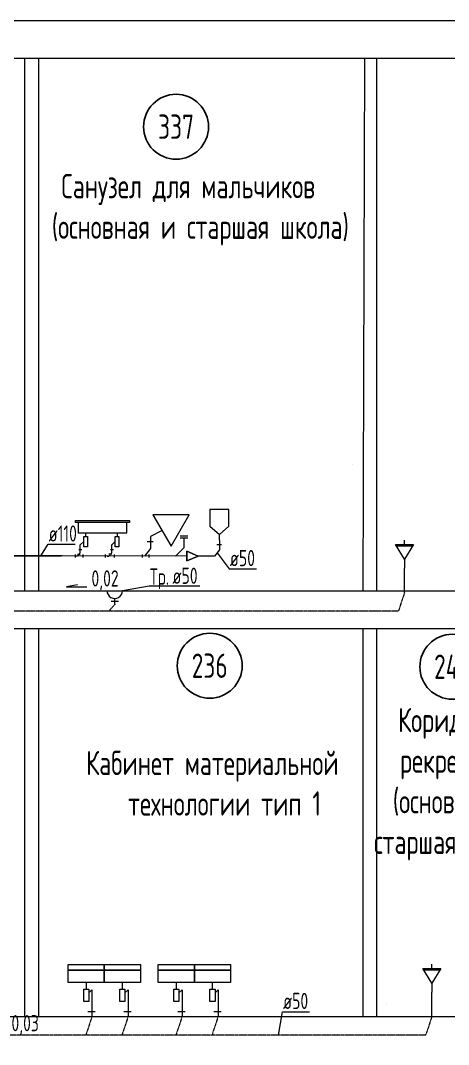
# Model space of a CAD drawing. Header units: millimetres. Extents: x -8689834 to 9419935, y -370377 to 166066.
# Drawn here: x -333327 to -328053, y -14251 to -1627 of the extents above; entities that cross this region are included whole.
import ezdxf
from ezdxf.enums import TextEntityAlignment as Align

# ---------------------------------------------------------------- set-up
doc = ezdxf.new("R2010")
doc.units = ezdxf.units.MM
doc.header["$MEASUREMENT"] = 0
doc.linetypes.add('gost5', pattern=[0.137795, 0.098425, -0.03937, 0, 0])
doc.layers.get('0').update_dxf_attribs({"color": 250, "lineweight": 9})
for name, color, linetype in [('PDF _0', 7, 'Continuous'), ('PDF __ВК-Text В1', 7, 'Continuous'), ('PDF __ВК-В1', 5, 'Continuous'), ('PDF __ВК-переход', 7, 'Continuous'), ('PDF __ВК-питьевой фонтанчик', 7, 'Continuous'), ('PDF __ВК-стены', 7, 'Continuous'), ('PDF __Сантехника', 7, 'Continuous'), ('АР_Таблицы', 250, 'Continuous')]:
    doc.layers.add(name, color=color, linetype=linetype)
doc.layers.add('PDF __ВК-К1', color=7, linetype='Continuous', true_color=0xb80000)
for name, color, linetype, lineweight in [('АР_Маркер экспликации', 239, 'Continuous', 13), ('АР_Номер помещения', 1, 'Continuous', 25), ('АР_Помещения_площадь', 19, 'Continuous', 9), ('ВК_канализация', 32, 'Continuous', 30)]:
    doc.layers.add(name, color=color, linetype=linetype, lineweight=lineweight)
doc.styles.add('ISOCPEUR', font='isocpeur.ttf', dxfattribs={"width": 0.7})
doc.styles.get("Standard").update_dxf_attribs({"font": 'isocpeur.ttf', "width": 0.7})

# ---------------------------------------------------------------- blocks, each defined once
blk = doc.blocks.new('*U3346')
at = {"layer": 'АР_Номер помещения', "color": 7}
blk.add_circle((-15720, 4793), 400, dxfattribs=at)
at = {"layer": 'АР_Помещения_площадь', "color": 7}
blk.add_line((-13545, 633), (-13545, 633), dxfattribs=at)
at = {"color": 7, "style": 'ISOCPEUR', "width": 0.7, "flags": 1}
blk.add_attdef('КАТЕГОРИЯ', (-499, -2092), '', height=250, dxfattribs=at)
at = {"layer": 'АР_Номер помещения', "color": 7, "style": 'ISOCPEUR', "width": 0.7}
blk.add_attdef('НОМЕР_ПОМЕЩЕНИЯ', text='', height=300, dxfattribs=at).set_placement((-15720, 4793), align=Align.MIDDLE_CENTER)
at = {"layer": 'АР_Помещения_площадь', "color": 7, "lineweight": 30, "width": 0.7, "flags": 104}
blk.add_attdef('ИМЯ_ПОМЕЩЕНИЯ', text='', height=100, dxfattribs=at).set_placement((158, 1217), align=Align.MIDDLE_CENTER)
at = {"layer": 'АР_Помещения_площадь', "color": 7, "style": 'ISOCPEUR', "width": 0.7}
blk.add_attdef('ПЛОЩАДЬ_ПОМЕЩЕНИЯ', text='', height=200, dxfattribs=at).set_placement((-13540, 880), align=Align.MIDDLE_RIGHT)
blk = doc.blocks.new('*U3338')
at = {"layer": 'АР_Номер помещения', "color": 7}
blk.add_circle((-15720, 4793), 400, dxfattribs=at)
at = {"layer": 'АР_Помещения_площадь', "color": 7}
blk.add_line((-13545, 633), (-13545, 633), dxfattribs=at)
at = {"color": 7, "style": 'ISOCPEUR', "width": 0.7, "flags": 1}
blk.add_attdef('КАТЕГОРИЯ', (-499, -2092), '', height=250, dxfattribs=at)
at = {"layer": 'АР_Номер помещения', "color": 7, "style": 'ISOCPEUR', "width": 0.7}
blk.add_attdef('НОМЕР_ПОМЕЩЕНИЯ', text='', height=300, dxfattribs=at).set_placement((-15720, 4793), align=Align.MIDDLE_CENTER)
at = {"layer": 'АР_Помещения_площадь', "color": 7, "lineweight": 30, "width": 0.7, "flags": 104}
blk.add_attdef('ИМЯ_ПОМЕЩЕНИЯ', text='', height=100, dxfattribs=at).set_placement((158, 1217), align=Align.MIDDLE_CENTER)
at = {"layer": 'АР_Помещения_площадь', "color": 7, "style": 'ISOCPEUR', "width": 0.7}
blk.add_attdef('ПЛОЩАДЬ_ПОМЕЩЕНИЯ', text='', height=200, dxfattribs=at).set_placement((-13540, 880), align=Align.MIDDLE_RIGHT)
blk = doc.blocks.new('*U3359')
at = {"layer": 'АР_Номер помещения', "color": 7}
blk.add_circle((-15720, 4793), 400, dxfattribs=at)
at = {"layer": 'АР_Помещения_площадь', "color": 7}
blk.add_line((-13545, 633), (-13545, 633), dxfattribs=at)
at = {"color": 7, "style": 'ISOCPEUR', "width": 0.7, "flags": 1}
blk.add_attdef('КАТЕГОРИЯ', (-499, -2092), '', height=250, dxfattribs=at)
at = {"layer": 'АР_Номер помещения', "color": 7, "style": 'ISOCPEUR', "width": 0.7}
blk.add_attdef('НОМЕР_ПОМЕЩЕНИЯ', text='', height=300, dxfattribs=at).set_placement((-15720, 4793), align=Align.MIDDLE_CENTER)
at = {"layer": 'АР_Помещения_площадь', "color": 7, "lineweight": 30, "width": 0.7, "flags": 104}
blk.add_attdef('ИМЯ_ПОМЕЩЕНИЯ', text='', height=100, dxfattribs=at).set_placement((158, 1217), align=Align.MIDDLE_CENTER)
at = {"layer": 'АР_Помещения_площадь', "color": 7, "style": 'ISOCPEUR', "width": 0.7}
blk.add_attdef('ПЛОЩАДЬ_ПОМЕЩЕНИЯ', text='', height=200, dxfattribs=at).set_placement((-13540, 880), align=Align.MIDDLE_RIGHT)

msp = doc.modelspace()

# ---------------------------------------------------------------- linework, layer by layer
at = {"layer": 'PDF _0', "color": 3, "lineweight": 13}
msp.add_arc((-332166, -8657.3), 95.2, 179.99999, 0.00001, dxfattribs=at)
msp.add_arc((-332166, -8657.3), 95.2, 179.99999, 0.00001, dxfattribs=at)
at = {"layer": 'PDF __ВК-Text В1', "lineweight": 13}
msp.add_lwpolyline([(-332625.5, -8584.2), (-332761.8, -8607.2), (-332508.4, -8607.2)], dxfattribs=at)
at = {"layer": 'PDF __ВК-В1', "lineweight": 13}
for points in [[(-328594.4, -8088.2), (-328594.4, -8033.1)], [(-328257.5, -13315.2), (-328257.5, -13260.2)]]:
    msp.add_lwpolyline(points, dxfattribs=at)
at = {"layer": 'PDF __ВК-В1', "color": 244, "lineweight": 13, "true_color": 0x991b1e}
for points in [[(-328594.4, -8679.3), (-328594.4, -8679.3), (-328594.4, -8380.2)], [(-328257.5, -13906.4), (-328257.5, -13906.4), (-328257.5, -13607.3)]]:
    msp.add_lwpolyline(points, dxfattribs=at)
at = {"layer": 'PDF __ВК-К1', "color": 244, "lineweight": 13, "true_color": 0x991b1e}
for points in [[(-331691.6, -8052.8), (-331764.1, -8052.8)], [(-331726.1, -7987.1), (-331726.1, -8135.7)], [(-331417.1, -8230.2), (-331310.4, -8123.5), (-331310.4, -8004.8)], [(-331360.2, -7978.7), (-331262.9, -7978.7)], [(-331360.2, -8004.8), (-331262.9, -8004.8)], [(-330876.3, -8034), (-330876.3, -8152.7)], [(-332648.6, -8228.5), (-332626.1, -8228.5), (-332589.6, -8190.2)], [(-332570.5, -8153.8), (-332607, -8153.8)], [(-332589.6, -8190.2), (-332589.6, -8153.8)], [(-332260, -8229), (-332237.5, -8229), (-332201, -8188.9)], [(-332181.9, -8153.8), (-332218.4, -8153.8)], [(-332201, -8188.9), (-332201, -8152.5)], [(-331726.1, -8135.7), (-331798.7, -8229)], [(-330876.3, -8152.7), (-330934.3, -8230)], [(-330848.7, -8089.2), (-330906.7, -8089.2)], [(-331278, -8230), (-332813.4, -8228.4), (-334105.4, -8228.4), (-332827.3, -8228.4)], [(-332648.6, -8245.7), (-332648.6, -8209.3)], [(-332589.6, -8209.3), (-332626.1, -8209.3)], [(-332560.1, -8209.3), (-332560.1, -8245.7)], [(-332285.2, -8209.3), (-332285.2, -8245.7)], [(-332201, -8208), (-332237.5, -8208)], [(-332171.5, -8209.3), (-332171.5, -8245.7)], [(-331823.2, -8246.6), (-331823.2, -8210.1)], [(-331739.5, -8246.6), (-331739.5, -8210.1)], [(-330934.3, -8230), (-331138.8, -8229.8)], [(-332337.4, -8659.4), (-331990.3, -8659.4)], [(-332117.3, -8790.6), (-332210.4, -8790.6)], [(-332117.3, -8790.6), (-332210.4, -8790.6)], [(-332163.9, -8824.5), (-332163.2, -8752.5)], [(-332446.2, -13715.9), (-332446.2, -13906.4)], [(-332001.7, -13715.9), (-332001.7, -13906.4)], [(-331336.3, -13715.9), (-331336.3, -13906.4)], [(-330891.8, -13715.9), (-330891.8, -13906.4)], [(-332408.1, -13847.1), (-332497, -13847.1)], [(-331963.6, -13847.1), (-332052.5, -13847.1)], [(-331298.2, -13847.1), (-331387.1, -13847.1)], [(-330853.7, -13847.1), (-330942.6, -13847.1)]]:
    msp.add_lwpolyline(points, dxfattribs=at)
at = {"layer": 'PDF __ВК-К1', "lineweight": 13}
msp.add_lwpolyline([(-332337.4, -8659.4), (-331990.3, -8659.4)], dxfattribs=at)
at = {"layer": 'PDF __ВК-К1', "color": 244, "linetype": 'gost5', "lineweight": 13, "ltscale": 0.5, "true_color": 0x991b1e}
for points in [[(-328594.4, -8677.4), (-328670.6, -8907.6), (-332240.1, -8909.2), (-332240.1, -8909.2)], [(-332163.9, -8824.5), (-332240.1, -8909.2), (-334096.5, -8908.3), (-334206.6, -9022.6)], [(-332446.2, -13906.4), (-332522.4, -14136.7), (-334091.5, -14136.7), (-334201.6, -14251)], [(-332001.7, -13906.4), (-332077.9, -14136.7), (-332522.4, -14136.7), (-332522.4, -14136.7)], [(-331336.3, -13906.4), (-331412.5, -14136.7), (-332077.9, -14136.7), (-332077.9, -14136.7)], [(-330891.8, -13906.4), (-330968, -14136.7), (-331412.5, -14136.7), (-331412.5, -14136.7)], [(-328257.5, -13904.4), (-328333.7, -14134.7), (-330968, -14136.7), (-330968, -14136.7)]]:
    msp.add_lwpolyline(points, dxfattribs=at)
at = {"layer": 'PDF __ВК-переход', "lineweight": 13}
msp.add_lwpolyline([(-331278, -8289.3), (-331278, -8170.7), (-331138.3, -8230), (-331278, -8289.3), (-331278, -8170.7), (-331138.3, -8230), (-331278, -8289.3), (-331138.3, -8230), (-331278, -8170.7)], close=True, dxfattribs=at)
at = {"layer": 'PDF __ВК-питьевой фонтанчик', "lineweight": 13}
for points in [[(-328594.4, -8266), (-328704.5, -8088.2), (-328484.3, -8088.2), (-328594.4, -8266), (-328594.4, -8380.2)], [(-328691.8, -8105.1), (-328492.8, -8105.1)], [(-328257.5, -13493), (-328367.6, -13315.2), (-328147.4, -13315.2), (-328257.5, -13493), (-328257.5, -13607.3)], [(-328354.9, -13332.2), (-328155.9, -13332.2)]]:
    msp.add_lwpolyline(points, dxfattribs=at)
at = {"layer": 'PDF __ВК-стены', "color": 18, "lineweight": 13, "true_color": 0x000000}
for points in [[(-358874.2, -1627), (-286454.4, -1627)], [(-358874.2, -2092.7), (-286454.4, -2092.7)], [(-333276, -2092.7), (-333276, -8657.3)], [(-333106.7, -2092.7), (-333106.7, -8657.3)], [(-329089.4, -2092.7), (-329108.3, -8664.5)], [(-328939, -2092.7), (-328939, -8664.5)], [(-358500.8, -8657.3), (-278656.6, -8657.3)], [(-358497.7, -9122.9), (-278656.6, -9122.9)], [(-333276, -9122.9), (-333276, -13906.4)], [(-333106.7, -9122.9), (-333106.7, -13906.4)], [(-329108.3, -9130.1), (-329108.3, -13913.6)], [(-328939, -9130.1), (-328939, -13913.6)], [(-358331.5, -13906.4), (-278656.6, -13906.4)]]:
    msp.add_lwpolyline(points, dxfattribs=at)
at = {"layer": 'PDF __Сантехника', "lineweight": 13}
for points in [[(-330876.3, -8034), (-330876.3, -7962.2), (-330760.3, -7860), (-330760.3, -7655.7), (-330995, -7655.7), (-330995, -7860), (-330876.3, -7962.2)], [(-332612.2, -7949), (-332612.2, -7815.4)], [(-332015.1, -7949), (-332015.1, -7815.4)], [(-332015.1, -7949), (-332612.2, -7949)], [(-332525.4, -7949), (-332525.4, -7987.2)], [(-332136.8, -7949), (-332136.8, -7987.2)], [(-331581.1, -7914.6), (-331726.1, -7987.1)], [(-332589.6, -8091.3), (-332548, -8051.4)], [(-332201, -8091.3), (-332159.4, -8051.4)], [(-332589.6, -8153.8), (-332589.6, -8091.3)], [(-332201, -8153.8), (-332201, -8091.3)], [(-332518.1, -13487.3), (-332518.1, -13567.8)], [(-332073.7, -13487.3), (-332073.7, -13567.8)], [(-331408.3, -13487.3), (-331408.3, -13567.8)], [(-330963.8, -13487.3), (-330963.8, -13567.8)], [(-332484.3, -13614.3), (-332446.2, -13576.2), (-332446.2, -13715.9)], [(-332039.8, -13614.3), (-332001.7, -13576.2), (-332001.7, -13715.9)], [(-331374.4, -13614.3), (-331336.3, -13576.2), (-331336.3, -13715.9)], [(-330929.9, -13614.3), (-330891.8, -13576.2), (-330891.8, -13715.9)]]:
    msp.add_lwpolyline(points, dxfattribs=at)
for points in [[(-332650.3, -7791.2), (-331984.3, -7791.2), (-331984.3, -7815.4), (-332650.3, -7815.4)], [(-331470.5, -8108.1), (-331249.4, -7721.2), (-331695.1, -7721.2)], [(-332548, -7987.2), (-332502.9, -7987.2), (-332502.9, -8113.8), (-332548, -8113.8)], [(-332159.4, -7987.2), (-332114.3, -7987.2), (-332114.3, -8113.8), (-332159.4, -8113.8)], [(-332738.3, -13263), (-332293.8, -13263), (-332293.8, -13335), (-332738.3, -13335)], [(-332738.3, -13335), (-332293.8, -13335), (-332293.8, -13487.3), (-332738.3, -13487.3)], [(-332293.8, -13263), (-331849.3, -13263), (-331849.3, -13335), (-332293.8, -13335)], [(-332293.8, -13335), (-331849.3, -13335), (-331849.3, -13487.3), (-332293.8, -13487.3)], [(-331628.4, -13263), (-331183.9, -13263), (-331183.9, -13335), (-331628.4, -13335)], [(-331628.4, -13335), (-331183.9, -13335), (-331183.9, -13487.3), (-331628.4, -13487.3)], [(-331183.9, -13263), (-330739.5, -13263), (-330739.5, -13335), (-331183.9, -13335)], [(-331183.9, -13335), (-330739.5, -13335), (-330739.5, -13487.3), (-331183.9, -13487.3)], [(-332547.8, -13567.8), (-332484.3, -13567.8), (-332484.3, -13720.2), (-332547.8, -13720.2)], [(-332103.3, -13567.8), (-332039.8, -13567.8), (-332039.8, -13720.2), (-332103.3, -13720.2)], [(-331437.9, -13567.8), (-331374.4, -13567.8), (-331374.4, -13720.2), (-331437.9, -13720.2)], [(-330993.4, -13567.8), (-330929.9, -13567.8), (-330929.9, -13720.2), (-330993.4, -13720.2)]]:
    msp.add_lwpolyline(points, close=True, dxfattribs=at)
at = {"layer": 'ВК_канализация', "color": 18, "lineweight": 13, "ltscale": 500, "true_color": 0x000000}
for points in [[(-333076, -8228.4), (-332987.6, -8084.1), (-332652.4, -8084.1)], [(-330905.3, -8191.3), (-330754.9, -8387), (-330419.7, -8387)], [(-331118.3, -8598.8), (-331743.2, -8598.8), (-332070.8, -8659.4)], [(-330149.4, -14136.1), (-330099.4, -13846.5), (-329764.2, -13846.5)]]:
    msp.add_lwpolyline(points, dxfattribs=at)

# ---------------------------------------------------------------- block references
at = {"layer": 'АР_Маркер экспликации', "color": 7, "lineweight": 13}
ref = msp.add_blockref('*U3346', (-315690.1, -7730), dxfattribs=at)
ref.add_attrib('НОМЕР_ПОМЕЩЕНИЯ', '337', dxfattribs={"layer": 'АР_Номер помещения', "color": 7, "height": 300, "style": 'ISOCPEUR', "width": 0.7}).set_placement((-331409.8, -2936.7), align=Align.MIDDLE_CENTER)
ref = msp.add_blockref('*U3359', (-315275.3, -14374.7), dxfattribs=at)
ref.add_attrib('НОМЕР_ПОМЕЩЕНИЯ', '236', dxfattribs={"layer": 'АР_Номер помещения', "color": 7, "height": 300, "style": 'ISOCPEUR', "width": 0.7}).set_placement((-330995.1, -9581.4), align=Align.MIDDLE_CENTER)
ref = msp.add_blockref('*U3338', (-312286.1, -14387), dxfattribs=at)
ref.add_attrib('НОМЕР_ПОМЕЩЕНИЯ', '243', dxfattribs={"layer": 'АР_Номер помещения', "color": 7, "height": 300, "style": 'ISOCPEUR', "width": 0.7}).set_placement((-328005.9, -9593.7), align=Align.MIDDLE_CENTER)

# ---------------------------------------------------------------- texts
at = {"layer": 'АР_Таблицы', "lineweight": 13, "ltscale": 100, "attachment_point": 4, "style": 'ISOCPEUR'}
for s, insert, char_height, width in [('\\pxi-1,l1,qc,t1,5;Санузел для мальчиков (основная и старшая школа)', (-333358.8, -3959.9), 300, 4196.36), ('\\pxi-1,l1,t1,5;ø110', (-332979.8, -7951.5), 200, 7500), ('\\pxi-1,l1,t1,5;ø50', (-330747.2, -8254.3), 200, 7500), ('\\pxi-1,l1,t1,5;0,02', (-332452.7, -8528.2), 200, 7500), ('\\pxi-1,l1,qc,t1,5;Коридор и \\Pрекреация \\P(основная и \\Pстаршая школа)', (-330071.4, -11042), 300, 4196.36), ('\\pxi-1,l1,qc,t1,5;Кабинет материальной технологии тип 1', (-333060.7, -11029.7), 300, 4196.36), ('\\pxi-1,l1,t1,5;ø50', (-330091.6, -13713.8), 200, 7500), ('\\pxi-1,l1,t1,5;0,03', (-333438.4, -14011.5), 200, 7500)]:
    msp.add_mtext(s, dxfattribs=dict(at, insert=insert, char_height=char_height, width=width))
at = {"layer": 'ВК_канализация', "color": 18, "lineweight": 13, "ltscale": 100, "true_color": 0x000000, "char_height": 200, "attachment_point": 4, "style": 'ISOCPEUR'}
for s, insert, width in [('Тр.', (-331734.3, -8510.4), 5891.51), ('\\pxi-1,l1,t1,5;ø50', (-331454.2, -8472.2), 7500)]:
    msp.add_mtext(s, dxfattribs=dict(at, insert=insert, width=width))

doc.saveas('drawing.dxf')
